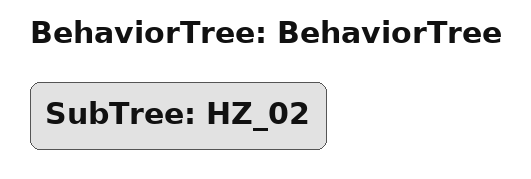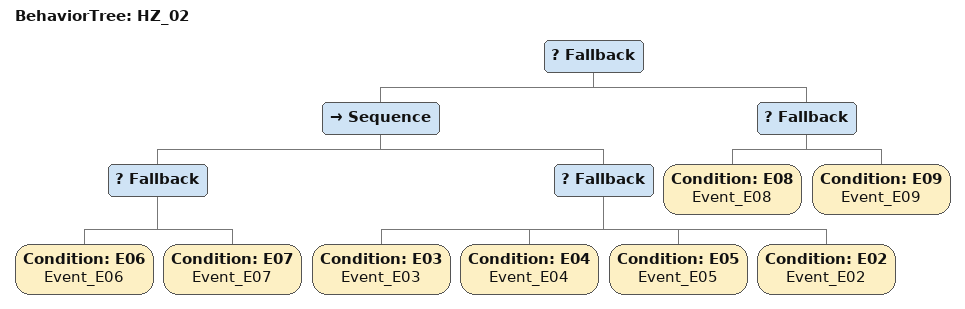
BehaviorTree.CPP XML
<?xml version="1.0" ?>
<root main_tree_to_execute="BehaviorTree">
  <BehaviorTree ID="BehaviorTree">
    <SubTree ID="HZ_02"/>
  </BehaviorTree>
  <BehaviorTree ID="HZ_02">
    <Fallback>
      <Sequence>
        <Fallback>
          <Condition ID="E06" name="Event_E06"/>
          <Condition ID="E07" name="Event_E07"/>
        </Fallback>
        <Fallback>
          <Condition ID="E03" name="Event_E03"/>
          <Condition ID="E04" name="Event_E04"/>
          <Condition ID="E05" name="Event_E05"/>
          <Condition ID="E02" name="Event_E02"/>
        </Fallback>
      </Sequence>
      <Fallback>
        <Condition ID="E08" name="Event_E08"/>
        <Condition ID="E09" name="Event_E09"/>
      </Fallback>
    </Fallback>
  </BehaviorTree>
</root>
